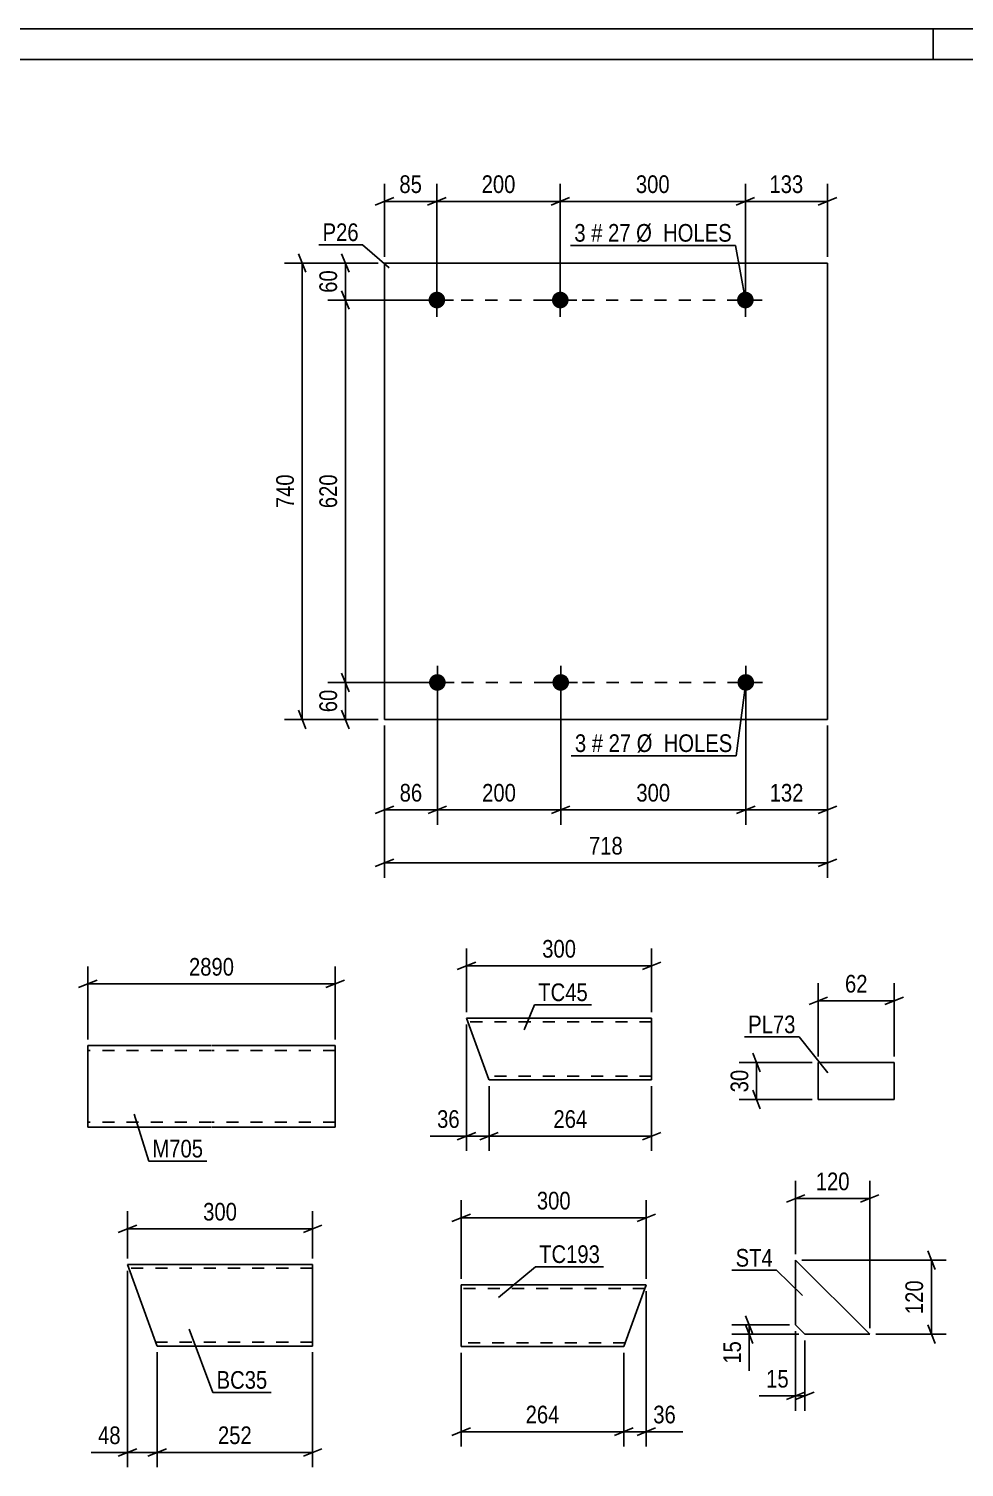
# Model space of a CAD drawing. Header units: millimetres. Extents: x 0 to 841, y 0 to 594.
# Drawn here: x 484.4 to 636, y 360.8 to 594 of the extents above; entities that cross this region are included whole.
import ezdxf

# ---------------------------------------------------------------- set-up
doc = ezdxf.new("R2010")
doc.units = ezdxf.units.MM
doc.linetypes.add('DXK_LINE_DOT2', pattern=[3.9198, 1.9599, -1.9599])
doc.styles.add('Arial Narrow', font='ARIALN.TTF', dxfattribs={"height": 0.2})

# ---------------------------------------------------------------- blocks, each defined once
blk = doc.blocks.new('Unknown-404205589-1163')
at = {"color": 5, "linetype": 'Continuous'}
for p, q in [((841, 594), (0, 594)), ((631, 589), (631, 594)), ((836, 589), (5, 589))]:
    blk.add_line(p, q, dxfattribs=at)
blk = doc.blocks.new('Part-404205589-11708 - 11707')
at = {"color": 2, "linetype": 'Continuous'}
for p, q in [((612.37, 420.39), (612.37, 426.39)), ((612.37, 426.39), (624.68, 426.39)), ((624.68, 426.39), (624.68, 420.39)), ((624.68, 420.39), (612.37, 420.39))]:
    blk.add_line(p, q, dxfattribs=at)
blk = doc.blocks.new('Part-404205589-16255 - 16254')
at = {"color": 2, "linetype": 'Continuous'}
for p, q in [((505.17, 380.53), (500.4, 393.63)), ((530.4, 393.63), (500.4, 393.63)), ((530.4, 393.63), (530.4, 393.54)), ((530.4, 393.54), (530.4, 380.43)), ((505.2, 380.43), (505.17, 380.53)), ((505.2, 380.43), (530.4, 380.43))]:
    blk.add_line(p, q, dxfattribs=at)
at = {"color": 7, "linetype": 'DXK_LINE_DOT2'}
for p, q in [((530.4, 393.03), (500.62, 393.03)), ((530.4, 393.28), (530.4, 393.63)), ((530.4, 381.03), (504.98, 381.03))]:
    blk.add_line(p, q, dxfattribs=at)
blk = doc.blocks.new('Part-404205589-11734 - 11733')
at = {"color": 2, "linetype": 'Continuous'}
for p, q in [((608.7, 394.34), (608.7, 383.84)), ((620.7, 382.34), (608.7, 394.34)), ((610.2, 382.34), (608.7, 383.84)), ((620.7, 382.34), (610.2, 382.34))]:
    blk.add_line(p, q, dxfattribs=at)
blk = doc.blocks.new('Part-404205589-16413 - 16412')
at = {"color": 2, "linetype": 'Continuous'}
for p, q in [((554.49, 389.14), (554.49, 390.34)), ((554.49, 390.34), (584.49, 390.34)), ((584.49, 390.34), (580.85, 380.34)), ((554.49, 381.54), (554.49, 389.14)), ((554.49, 380.43), (554.49, 381.54)), ((554.49, 380.34), (554.49, 380.43)), ((580.85, 380.34), (554.49, 380.34))]:
    blk.add_line(p, q, dxfattribs=at)
at = {"color": 7, "linetype": 'DXK_LINE_DOT2'}
for p, q in [((554.49, 390.34), (554.49, 390.25)), ((554.49, 390.25), (554.49, 389.99)), ((584.27, 389.74), (554.49, 389.74)), ((584.36, 389.99), (584.49, 390.34)), ((554.49, 380.69), (554.49, 381.54)), ((581.07, 380.94), (554.49, 380.94))]:
    blk.add_line(p, q, dxfattribs=at)
blk = doc.blocks.new('Part-404205589-11592 - 11591')
at = {"color": 2, "linetype": 'Continuous'}
for p, q in [((542.05, 482.02), (542.05, 556.02)), ((542.05, 556.02), (613.85, 556.02)), ((613.85, 556.02), (613.85, 482.02)), ((613.85, 482.02), (542.05, 482.02))]:
    blk.add_line(p, q, dxfattribs=at)
blk = doc.blocks.new('Bolt-404205589-11593 - 11591')
at = {"linetype": 'Continuous'}
for points in [[(550.55, 548.67, -1), (550.55, 551.37, -1)], [(570.55, 548.67, -1), (570.55, 551.37, -1)], [(600.55, 548.67, -1), (600.55, 551.37, -1)]]:
    blk.add_hatch(color=1, dxfattribs=at).paths.add_polyline_path(points)
at = {"color": 1, "linetype": 'Continuous'}
for p, q in [((550.55, 552.72), (550.55, 547.32)), ((570.55, 552.72), (570.55, 547.32)), ((600.55, 552.72), (600.55, 547.32)), ((553.25, 550.02), (547.85, 550.02)), ((573.25, 550.02), (567.85, 550.02)), ((603.25, 550.02), (597.85, 550.02))]:
    blk.add_line(p, q, dxfattribs=at)
blk = doc.blocks.new('Bolt-404205589-11594 - 11591')
at = {"linetype": 'Continuous'}
for points in [[(550.62, 486.67, -1), (550.62, 489.37, -1)], [(570.62, 486.67, -1), (570.62, 489.37, -1)], [(600.62, 486.67, -1), (600.62, 489.37, -1)]]:
    blk.add_hatch(color=1, dxfattribs=at).paths.add_polyline_path(points)
at = {"color": 1, "linetype": 'Continuous'}
for p, q in [((550.62, 490.72), (550.62, 485.32)), ((570.62, 490.72), (570.62, 485.32)), ((600.62, 490.72), (600.62, 485.32)), ((553.32, 488.02), (547.92, 488.02)), ((573.32, 488.02), (567.92, 488.02)), ((603.32, 488.02), (597.92, 488.02))]:
    blk.add_line(p, q, dxfattribs=at)
blk = doc.blocks.new('Part-404205589-11629 - 11628')
at = {"color": 2, "linetype": 'Continuous'}
for p, q in [((513.96, 429.13), (493.96, 429.13)), ((493.96, 417.53), (493.96, 429.13)), ((534.06, 429.13), (514.06, 429.13)), ((534.06, 429.13), (534.06, 415.93)), ((493.96, 417.53), (493.96, 415.93)), ((513.96, 415.93), (493.96, 415.93)), ((534.06, 415.93), (514.06, 415.93))]:
    blk.add_line(p, q, dxfattribs=at)
at = {"color": 7, "linetype": 'DXK_LINE_DOT2'}
for p, q in [((513.96, 428.33), (493.96, 428.33)), ((534.06, 428.33), (514.06, 428.33)), ((493.96, 416.05), (493.96, 417.53)), ((493.96, 416.73), (493.96, 416.79)), ((513.96, 416.73), (493.96, 416.73)), ((534.06, 416.73), (514.06, 416.73)), ((534.06, 416.73), (534.06, 416.79))]:
    blk.add_line(p, q, dxfattribs=at)
blk = doc.blocks.new('Part-404205589-16263 - 16262')
at = {"color": 2, "linetype": 'Continuous'}
for p, q in [((558.97, 423.66), (555.36, 433.57)), ((585.36, 433.57), (555.36, 433.57)), ((585.36, 433.57), (585.36, 433.47)), ((585.36, 433.47), (585.36, 423.57)), ((559, 423.57), (558.97, 423.66)), ((559, 423.57), (585.36, 423.57))]:
    blk.add_line(p, q, dxfattribs=at)
at = {"color": 7, "linetype": 'DXK_LINE_DOT2'}
for p, q in [((585.36, 432.97), (555.58, 432.97)), ((585.36, 433.21), (585.36, 433.57)), ((585.36, 424.17), (558.78, 424.17))]:
    blk.add_line(p, q, dxfattribs=at)
blk = doc.blocks.new('Line-404205589-25683 - 11591')
at = {"color": 1, "linetype": 'DXK_LINE_DOT2'}
blk.add_line((550.55, 550.02), (600.55, 550.02), dxfattribs=at)
blk = doc.blocks.new('Line-404205589-25696 - 11591')
at = {"color": 1, "linetype": 'DXK_LINE_DOT2'}
blk.add_line((550.62, 488.02), (600.62, 488.02), dxfattribs=at)
blk = doc.blocks.new('StraightDimension-404205589-12458 - 11707')
at = {"color": 7, "linetype": 'Continuous'}
for p, q in [((612.37, 427.39), (612.37, 439.24)), ((624.68, 427.39), (624.68, 439.24)), ((610.87, 435.79), (613.87, 436.99)), ((612.37, 436.39), (624.68, 436.39)), ((626.18, 436.99), (623.18, 435.79))]:
    blk.add_line(p, q, dxfattribs=at)
at = {"color": 0}
blk.add_wipeout([(620.95, 437.14), (620.95, 441.34), (616.1, 441.34), (616.1, 437.14)], dxfattribs=at)
at = {"color": 3, "style": 'Arial Narrow'}
blk.add_text('62', height=2.863, dxfattribs=at).set_placement((616.7, 437.74))
blk = doc.blocks.new('StraightDimension-404205589-12454 - 11707')
at = {"color": 7, "linetype": 'Continuous'}
for p, q in [((601.77, 427.89), (602.97, 424.89)), ((611.37, 426.39), (599.52, 426.39)), ((602.37, 420.39), (602.37, 426.39)), ((611.37, 420.39), (599.52, 420.39)), ((602.97, 418.89), (601.77, 421.89))]:
    blk.add_line(p, q, dxfattribs=at)
at = {"color": 0}
blk.add_wipeout([(601.62, 425.82), (597.42, 425.82), (597.42, 420.96), (601.62, 420.96)], dxfattribs=at)
at = {"color": 3, "style": 'Arial Narrow'}
blk.add_text('30', height=2.863, rotation=90.0002, dxfattribs=at).set_placement((601.02, 421.56))
blk = doc.blocks.new('StraightDimension-404205589-16298 - 16254')
at = {"color": 7, "linetype": 'Continuous'}
for p, q in [((505.2, 379.43), (505.2, 360.78)), ((530.4, 379.43), (530.4, 360.78)), ((506.7, 363.78), (503.7, 362.58)), ((505.2, 363.18), (530.4, 363.18)), ((528.9, 362.58), (531.9, 363.78))]:
    blk.add_line(p, q, dxfattribs=at)
at = {"color": 0}
blk.add_wipeout([(521.14, 363.93), (521.14, 368.13), (514.46, 368.13), (514.46, 363.93)], dxfattribs=at)
at = {"color": 3, "style": 'Arial Narrow'}
blk.add_text('252', height=2.863, dxfattribs=at).set_placement((515.06, 364.53))
blk = doc.blocks.new('StraightDimension-404205589-16299 - 16254')
at = {"color": 7, "linetype": 'Continuous'}
for p, q in [((500.4, 392.63), (500.4, 360.78)), ((505.2, 379.43), (505.2, 360.78)), ((498.9, 362.58), (501.9, 363.78)), ((500.4, 363.18), (505.2, 363.18)), ((506.7, 363.78), (503.7, 362.58))]:
    blk.add_line(p, q, dxfattribs=at)
at = {"color": 0}
blk.add_wipeout([(499.87, 363.93), (499.87, 368.13), (495.02, 368.13), (495.02, 363.93)], dxfattribs=at)
at = {"color": 7, "linetype": 'Continuous'}
blk.add_line((500.4, 363.18), (494.49, 363.18), dxfattribs=at)
blk.add_line((500.4, 363.18), (494.49, 363.18), dxfattribs=at)
at = {"color": 3, "style": 'Arial Narrow'}
blk.add_text('48', height=2.863, dxfattribs=at).set_placement((495.62, 364.53))
blk = doc.blocks.new('StraightDimension-404205589-16333 - 16254')
at = {"color": 7, "linetype": 'Continuous'}
for p, q in [((500.4, 394.63), (500.4, 402.27)), ((530.4, 394.63), (530.4, 402.27)), ((501.9, 400.02), (498.9, 398.82)), ((500.4, 399.42), (530.4, 399.42)), ((528.9, 398.82), (531.9, 400.02))]:
    blk.add_line(p, q, dxfattribs=at)
at = {"color": 0}
blk.add_wipeout([(518.74, 400.17), (518.74, 404.37), (512.06, 404.37), (512.06, 400.17)], dxfattribs=at)
at = {"color": 3, "style": 'Arial Narrow'}
blk.add_text('300', height=2.863, dxfattribs=at).set_placement((512.66, 400.77))
blk = doc.blocks.new('StraightDimension-404205589-12478 - 11733')
at = {"color": 7, "linetype": 'Continuous'}
for p, q in [((600.58, 385.34), (601.78, 382.34)), ((607.7, 383.84), (598.33, 383.84)), ((601.78, 380.84), (600.58, 383.84)), ((601.18, 382.34), (601.18, 383.84)), ((609.2, 382.34), (598.33, 382.34))]:
    blk.add_line(p, q, dxfattribs=at)
at = {"color": 0}
blk.add_wipeout([(600.43, 381.82), (596.23, 381.82), (596.23, 376.96), (600.43, 376.96)], dxfattribs=at)
at = {"color": 7, "linetype": 'Continuous'}
blk.add_line((601.18, 382.34), (601.18, 376.43), dxfattribs=at)
blk.add_line((601.18, 382.34), (601.18, 376.43), dxfattribs=at)
at = {"color": 3, "style": 'Arial Narrow'}
blk.add_text('15', height=2.863, rotation=90.0002, dxfattribs=at).set_placement((599.83, 377.56))
blk = doc.blocks.new('StraightDimension-404205589-12470 - 11733')
at = {"color": 7, "linetype": 'Continuous'}
for p, q in [((608.7, 382.84), (608.7, 369.94)), ((610.2, 381.34), (610.2, 369.94)), ((607.2, 371.74), (610.2, 372.94)), ((611.7, 372.94), (608.7, 371.74)), ((608.7, 372.34), (610.2, 372.34))]:
    blk.add_line(p, q, dxfattribs=at)
at = {"color": 0}
blk.add_wipeout([(608.18, 373.09), (608.18, 377.29), (603.32, 377.29), (603.32, 373.09)], dxfattribs=at)
at = {"color": 7, "linetype": 'Continuous'}
blk.add_line((608.7, 372.34), (602.79, 372.34), dxfattribs=at)
blk.add_line((608.7, 372.34), (602.79, 372.34), dxfattribs=at)
at = {"color": 3, "style": 'Arial Narrow'}
blk.add_text('15', height=2.863, dxfattribs=at).set_placement((603.92, 373.69))
blk = doc.blocks.new('StraightDimension-404205589-12482 - 11733')
at = {"color": 7, "linetype": 'Continuous'}
for p, q in [((609.7, 394.34), (633.1, 394.34)), ((630.1, 395.84), (631.3, 392.84)), ((630.7, 382.34), (630.7, 394.34)), ((631.3, 380.84), (630.1, 383.84)), ((621.7, 382.34), (633.1, 382.34))]:
    blk.add_line(p, q, dxfattribs=at)
at = {"color": 0}
blk.add_wipeout([(629.95, 391.68), (625.75, 391.68), (625.75, 385), (629.95, 385)], dxfattribs=at)
at = {"color": 3, "style": 'Arial Narrow'}
blk.add_text('120', height=2.863, rotation=90.0002, dxfattribs=at).set_placement((629.35, 385.6))
blk = doc.blocks.new('StraightDimension-404205589-12474 - 11733')
at = {"color": 7, "linetype": 'Continuous'}
for p, q in [((608.7, 395.34), (608.7, 407.19)), ((620.7, 383.34), (620.7, 407.19)), ((607.2, 403.74), (610.2, 404.94)), ((608.7, 404.34), (620.7, 404.34)), ((622.2, 404.94), (619.2, 403.74))]:
    blk.add_line(p, q, dxfattribs=at)
at = {"color": 0}
blk.add_wipeout([(618.04, 405.09), (618.04, 409.29), (611.36, 409.29), (611.36, 405.09)], dxfattribs=at)
at = {"color": 3, "style": 'Arial Narrow'}
blk.add_text('120', height=2.863, dxfattribs=at).set_placement((611.96, 405.69))
blk = doc.blocks.new('StraightDimension-404205589-16430 - 16412')
at = {"color": 7, "linetype": 'Continuous'}
for p, q in [((584.49, 389.34), (584.49, 364.14)), ((580.85, 379.34), (580.85, 364.14)), ((579.35, 365.94), (582.35, 367.14)), ((580.85, 366.54), (584.49, 366.54)), ((585.99, 367.14), (582.99, 365.94))]:
    blk.add_line(p, q, dxfattribs=at)
at = {"color": 0}
blk.add_wipeout([(589.87, 367.29), (589.87, 371.49), (585.02, 371.49), (585.02, 367.29)], dxfattribs=at)
at = {"color": 7, "linetype": 'Continuous'}
blk.add_line((584.49, 366.54), (590.4, 366.54), dxfattribs=at)
blk.add_line((584.49, 366.54), (590.4, 366.54), dxfattribs=at)
at = {"color": 3, "style": 'Arial Narrow'}
blk.add_text('36', height=2.863, dxfattribs=at).set_placement((585.62, 367.89))
blk = doc.blocks.new('StraightDimension-404205589-16419 - 16412')
at = {"color": 7, "linetype": 'Continuous'}
for p, q in [((554.49, 391.34), (554.49, 404.07)), ((584.49, 391.34), (584.49, 404.07)), ((555.99, 401.82), (552.99, 400.62)), ((554.49, 401.22), (584.49, 401.22)), ((582.99, 400.62), (585.99, 401.82))]:
    blk.add_line(p, q, dxfattribs=at)
at = {"color": 0}
blk.add_wipeout([(572.83, 401.97), (572.83, 406.17), (566.15, 406.17), (566.15, 401.97)], dxfattribs=at)
at = {"color": 3, "style": 'Arial Narrow'}
blk.add_text('300', height=2.863, dxfattribs=at).set_placement((566.75, 402.57))
blk = doc.blocks.new('StraightDimension-404205589-16431 - 16412')
at = {"color": 7, "linetype": 'Continuous'}
for p, q in [((554.49, 379.34), (554.49, 364.14)), ((580.85, 379.34), (580.85, 364.14)), ((555.99, 367.14), (552.99, 365.94)), ((554.49, 366.54), (580.85, 366.54)), ((579.35, 365.94), (582.35, 367.14))]:
    blk.add_line(p, q, dxfattribs=at)
at = {"color": 0}
blk.add_wipeout([(571.01, 367.29), (571.01, 371.49), (564.33, 371.49), (564.33, 367.29)], dxfattribs=at)
at = {"color": 3, "style": 'Arial Narrow'}
blk.add_text('264', height=2.863, dxfattribs=at).set_placement((564.93, 367.89))
blk = doc.blocks.new('StraightDimension-404205589-12138 - 11591')
at = {"color": 7, "linetype": 'Continuous'}
for p, q in [((600.55, 551.02), (600.55, 568.87)), ((613.85, 557.02), (613.85, 568.87)), ((602.05, 566.62), (599.05, 565.42)), ((600.55, 566.02), (613.85, 566.02)), ((612.35, 565.42), (615.35, 566.62))]:
    blk.add_line(p, q, dxfattribs=at)
at = {"color": 0}
blk.add_wipeout([(610.54, 566.77), (610.54, 570.97), (603.85, 570.97), (603.85, 566.77)], dxfattribs=at)
at = {"color": 3, "style": 'Arial Narrow'}
blk.add_text('133', height=2.863, dxfattribs=at).set_placement((604.45, 567.37))
blk = doc.blocks.new('StraightDimension-404205589-18022 - 11591')
at = {"color": 7, "linetype": 'Continuous'}
for p, q in [((570.62, 487.02), (570.62, 464.95)), ((600.62, 487.02), (600.62, 464.95)), ((572.12, 467.95), (569.12, 466.75)), ((570.62, 467.35), (600.62, 467.35)), ((599.12, 466.75), (602.12, 467.95))]:
    blk.add_line(p, q, dxfattribs=at)
at = {"color": 0}
blk.add_wipeout([(588.96, 468.1), (588.96, 472.3), (582.28, 472.3), (582.28, 468.1)], dxfattribs=at)
at = {"color": 3, "style": 'Arial Narrow'}
blk.add_text('300', height=2.863, dxfattribs=at).set_placement((582.88, 468.7))
blk = doc.blocks.new('StraightDimension-404205589-12122 - 11591')
at = {"color": 7, "linetype": 'Continuous'}
for p, q in [((535.11, 557.52), (536.31, 554.52)), ((541.05, 556.02), (532.86, 556.02)), ((535.71, 550.02), (535.71, 556.02)), ((536.31, 548.52), (535.11, 551.52)), ((549.55, 550.02), (532.86, 550.02))]:
    blk.add_line(p, q, dxfattribs=at)
at = {"color": 0}
blk.add_wipeout([(534.96, 555.44), (530.76, 555.44), (530.76, 550.59), (534.96, 550.59)], dxfattribs=at)
at = {"color": 3, "style": 'Arial Narrow'}
blk.add_text('60', height=2.863, rotation=90.0002, dxfattribs=at).set_placement((534.36, 551.19))
blk = doc.blocks.new('StraightDimension-404205589-18020 - 11591')
at = {"color": 7, "linetype": 'Continuous'}
for p, q in [((550.62, 487.02), (550.62, 464.95)), ((570.62, 487.02), (570.62, 464.95)), ((552.12, 467.95), (549.12, 466.75)), ((550.62, 467.35), (570.62, 467.35)), ((569.12, 466.75), (572.12, 467.95))]:
    blk.add_line(p, q, dxfattribs=at)
at = {"color": 0}
blk.add_wipeout([(563.96, 468.1), (563.96, 472.3), (557.28, 472.3), (557.28, 468.1)], dxfattribs=at)
at = {"color": 3, "style": 'Arial Narrow'}
blk.add_text('200', height=2.863, dxfattribs=at).set_placement((557.88, 468.7))
blk = doc.blocks.new('StraightDimension-404205589-12123 - 11591')
at = {"color": 7, "linetype": 'Continuous'}
for p, q in [((536.31, 548.52), (535.11, 551.52)), ((549.55, 550.02), (532.86, 550.02)), ((535.71, 488.02), (535.71, 550.02)), ((549.62, 488.02), (532.86, 488.02)), ((535.11, 489.52), (536.31, 486.52))]:
    blk.add_line(p, q, dxfattribs=at)
at = {"color": 0}
blk.add_wipeout([(534.96, 522.36), (530.76, 522.36), (530.76, 515.67), (534.96, 515.67)], dxfattribs=at)
at = {"color": 3, "style": 'Arial Narrow'}
blk.add_text('620', height=2.863, rotation=90.0002, dxfattribs=at).set_placement((534.36, 516.27))
blk = doc.blocks.new('StraightDimension-404205589-12124 - 11591')
at = {"color": 7, "linetype": 'Continuous'}
for p, q in [((549.62, 488.02), (532.86, 488.02)), ((535.11, 489.52), (536.31, 486.52)), ((535.71, 482.02), (535.71, 488.02)), ((536.31, 480.52), (535.11, 483.52)), ((541.05, 482.02), (532.86, 482.02))]:
    blk.add_line(p, q, dxfattribs=at)
at = {"color": 0}
blk.add_wipeout([(534.96, 487.44), (530.76, 487.44), (530.76, 482.59), (534.96, 482.59)], dxfattribs=at)
at = {"color": 3, "style": 'Arial Narrow'}
blk.add_text('60', height=2.863, rotation=90.0002, dxfattribs=at).set_placement((534.36, 483.19))
blk = doc.blocks.new('StraightDimension-404205589-12134 - 11591')
at = {"color": 7, "linetype": 'Continuous'}
for p, q in [((529.31, 554.52), (528.11, 557.52)), ((541.05, 556.02), (525.86, 556.02)), ((528.71, 482.02), (528.71, 556.02)), ((528.11, 483.52), (529.31, 480.52)), ((541.05, 482.02), (525.86, 482.02))]:
    blk.add_line(p, q, dxfattribs=at)
at = {"color": 0}
blk.add_wipeout([(527.96, 522.36), (523.76, 522.36), (523.76, 515.67), (527.96, 515.67)], dxfattribs=at)
at = {"color": 3, "style": 'Arial Narrow'}
blk.add_text('740', height=2.863, rotation=90.0002, dxfattribs=at).set_placement((527.36, 516.27))
blk = doc.blocks.new('StraightDimension-404205589-12141 - 11591')
at = {"color": 7, "linetype": 'Continuous'}
for p, q in [((542.05, 557.02), (542.05, 568.87)), ((550.55, 551.02), (550.55, 568.87)), ((540.55, 565.42), (543.55, 566.62)), ((542.05, 566.02), (550.55, 566.02)), ((552.05, 566.62), (549.05, 565.42))]:
    blk.add_line(p, q, dxfattribs=at)
at = {"color": 0}
blk.add_wipeout([(548.73, 566.77), (548.73, 570.97), (543.87, 570.97), (543.87, 566.77)], dxfattribs=at)
at = {"color": 3, "style": 'Arial Narrow'}
blk.add_text('85', height=2.863, dxfattribs=at).set_placement((544.47, 567.37))
blk = doc.blocks.new('StraightDimension-404205589-12154 - 11591')
at = {"color": 7, "linetype": 'Continuous'}
for p, q in [((600.62, 487.02), (600.62, 464.95)), ((613.85, 481.02), (613.85, 464.95)), ((602.12, 467.95), (599.12, 466.75)), ((600.62, 467.35), (613.85, 467.35)), ((612.35, 466.75), (615.35, 467.95))]:
    blk.add_line(p, q, dxfattribs=at)
at = {"color": 0}
blk.add_wipeout([(610.58, 468.1), (610.58, 472.3), (603.89, 472.3), (603.89, 468.1)], dxfattribs=at)
at = {"color": 3, "style": 'Arial Narrow'}
blk.add_text('132', height=2.863, dxfattribs=at).set_placement((604.49, 468.7))
blk = doc.blocks.new('StraightDimension-404205589-12157 - 11591')
at = {"color": 7, "linetype": 'Continuous'}
for p, q in [((550.62, 487.02), (550.62, 464.95)), ((542.05, 481.02), (542.05, 464.95)), ((540.55, 466.75), (543.55, 467.95)), ((542.05, 467.35), (550.62, 467.35)), ((552.12, 467.95), (549.12, 466.75))]:
    blk.add_line(p, q, dxfattribs=at)
at = {"color": 0}
blk.add_wipeout([(548.76, 468.1), (548.76, 472.3), (543.91, 472.3), (543.91, 468.1)], dxfattribs=at)
at = {"color": 3, "style": 'Arial Narrow'}
blk.add_text('86', height=2.863, dxfattribs=at).set_placement((544.51, 468.7))
blk = doc.blocks.new('StraightDimension-404205589-12170 - 11591')
at = {"color": 7, "linetype": 'Continuous'}
for p, q in [((542.05, 481.02), (542.05, 456.36)), ((613.85, 481.02), (613.85, 456.36)), ((543.55, 459.36), (540.55, 458.16)), ((542.05, 458.76), (613.85, 458.76)), ((612.35, 458.16), (615.35, 459.36))]:
    blk.add_line(p, q, dxfattribs=at)
at = {"color": 0}
blk.add_wipeout([(581.29, 459.51), (581.29, 463.71), (574.6, 463.71), (574.6, 459.51)], dxfattribs=at)
at = {"color": 3, "style": 'Arial Narrow'}
blk.add_text('718', height=2.863, dxfattribs=at).set_placement((575.2, 460.11))
blk = doc.blocks.new('StraightDimension-404205589-18016 - 11591')
at = {"color": 7, "linetype": 'Continuous'}
for p, q in [((550.55, 551.02), (550.55, 568.87)), ((570.55, 551.02), (570.55, 568.87)), ((552.05, 566.62), (549.05, 565.42)), ((550.55, 566.02), (570.55, 566.02)), ((569.05, 565.42), (572.05, 566.62))]:
    blk.add_line(p, q, dxfattribs=at)
at = {"color": 0}
blk.add_wipeout([(563.89, 566.77), (563.89, 570.97), (557.2, 570.97), (557.2, 566.77)], dxfattribs=at)
at = {"color": 3, "style": 'Arial Narrow'}
blk.add_text('200', height=2.863, dxfattribs=at).set_placement((557.8, 567.37))
blk = doc.blocks.new('StraightDimension-404205589-18018 - 11591')
at = {"color": 7, "linetype": 'Continuous'}
for p, q in [((570.55, 551.02), (570.55, 568.87)), ((600.55, 551.02), (600.55, 568.87)), ((572.05, 566.62), (569.05, 565.42)), ((570.55, 566.02), (600.55, 566.02)), ((599.05, 565.42), (602.05, 566.62))]:
    blk.add_line(p, q, dxfattribs=at)
at = {"color": 0}
blk.add_wipeout([(588.89, 566.77), (588.89, 570.97), (582.2, 570.97), (582.2, 566.77)], dxfattribs=at)
at = {"color": 3, "style": 'Arial Narrow'}
blk.add_text('300', height=2.863, dxfattribs=at).set_placement((582.8, 567.37))
blk = doc.blocks.new('StraightDimension-404205589-12250 - 11628')
at = {"color": 7, "linetype": 'Continuous'}
for p, q in [((493.96, 430.13), (493.96, 441.98)), ((534.06, 430.13), (534.06, 441.98)), ((495.46, 439.73), (492.46, 438.53)), ((493.96, 439.13), (534.06, 439.13)), ((532.56, 438.53), (535.56, 439.73))]:
    blk.add_line(p, q, dxfattribs=at)
at = {"color": 0}
blk.add_wipeout([(518.27, 439.88), (518.27, 444.08), (509.76, 444.08), (509.76, 439.88)], dxfattribs=at)
at = {"color": 3, "style": 'Arial Narrow'}
blk.add_text('2890', height=2.863, dxfattribs=at).set_placement((510.36, 440.48))
blk = doc.blocks.new('StraightDimension-404205589-16594 - 16262')
at = {"color": 7, "linetype": 'Continuous'}
for p, q in [((555.36, 434.57), (555.36, 444.9)), ((585.36, 434.57), (585.36, 444.9)), ((556.86, 442.65), (553.86, 441.45)), ((555.36, 442.05), (585.36, 442.05)), ((583.86, 441.45), (586.86, 442.65))]:
    blk.add_line(p, q, dxfattribs=at)
at = {"color": 0}
blk.add_wipeout([(573.7, 442.8), (573.7, 447), (567.02, 447), (567.02, 442.8)], dxfattribs=at)
at = {"color": 3, "style": 'Arial Narrow'}
blk.add_text('300', height=2.863, dxfattribs=at).set_placement((567.62, 443.4))
blk = doc.blocks.new('StraightDimension-404205589-16560 - 16262')
at = {"color": 7, "linetype": 'Continuous'}
for p, q in [((555.36, 432.57), (555.36, 412.05)), ((559, 422.57), (559, 412.05)), ((553.86, 413.85), (556.86, 415.05)), ((555.36, 414.45), (559, 414.45)), ((560.5, 415.05), (557.5, 413.85))]:
    blk.add_line(p, q, dxfattribs=at)
at = {"color": 0}
blk.add_wipeout([(554.83, 415.2), (554.83, 419.4), (549.98, 419.4), (549.98, 415.2)], dxfattribs=at)
at = {"color": 7, "linetype": 'Continuous'}
blk.add_line((555.36, 414.45), (549.45, 414.45), dxfattribs=at)
blk.add_line((555.36, 414.45), (549.45, 414.45), dxfattribs=at)
at = {"color": 3, "style": 'Arial Narrow'}
blk.add_text('36', height=2.863, dxfattribs=at).set_placement((550.58, 415.8))
blk = doc.blocks.new('StraightDimension-404205589-16559 - 16262')
at = {"color": 7, "linetype": 'Continuous'}
for p, q in [((559, 422.57), (559, 412.05)), ((585.36, 422.57), (585.36, 412.05)), ((560.5, 415.05), (557.5, 413.85)), ((559, 414.45), (585.36, 414.45)), ((583.86, 413.85), (586.86, 415.05))]:
    blk.add_line(p, q, dxfattribs=at)
at = {"color": 0}
blk.add_wipeout([(575.52, 415.2), (575.52, 419.4), (568.84, 419.4), (568.84, 415.2)], dxfattribs=at)
at = {"color": 3, "style": 'Arial Narrow'}
blk.add_text('264', height=2.863, dxfattribs=at).set_placement((569.44, 415.8))
blk = doc.blocks.new('Mark-404205589-12571 - 11707')
at = {"color": 0}
blk.add_wipeout([(608.68, 431.15), (608.68, 434.15), (601, 434.15), (601, 431.15)], dxfattribs=at)
blk.add_wipeout([(608.68, 431.15), (608.68, 434.15), (601, 434.15), (601, 431.15)], dxfattribs=at)
at = {"color": 30, "linetype": 'Continuous'}
for p in [(600.4, 430.55), (613.91, 424.74)]:
    blk.add_line(p, (609.28, 430.55), dxfattribs=at)
at = {"color": 3, "style": 'Arial Narrow'}
blk.add_text('PL73', height=2.863, dxfattribs=at).set_placement((601, 431.15))
blk = doc.blocks.new('Mark-404205589-16282 - 16254')
at = {"color": 0}
blk.add_wipeout([(523.06, 373.5), (523.06, 376.5), (514.84, 376.5), (514.84, 373.5)], dxfattribs=at)
blk.add_wipeout([(523.06, 373.5), (523.06, 376.5), (514.84, 376.5), (514.84, 373.5)], dxfattribs=at)
at = {"color": 30, "linetype": 'Continuous'}
for p, q in [((510.39, 383.18), (514.24, 372.9)), ((514.24, 372.9), (523.66, 372.9))]:
    blk.add_line(p, q, dxfattribs=at)
at = {"color": 3, "style": 'Arial Narrow'}
blk.add_text('BC35', height=2.863, dxfattribs=at).set_placement((514.84, 373.5))
blk = doc.blocks.new('Mark-404205589-12580 - 11733')
at = {"color": 0}
blk.add_wipeout([(605, 393.3), (605, 396.3), (598.97, 396.3), (598.97, 393.3)], dxfattribs=at)
blk.add_wipeout([(605, 393.3), (605, 396.3), (598.97, 396.3), (598.97, 393.3)], dxfattribs=at)
at = {"color": 30, "linetype": 'Continuous'}
for p in [(598.37, 392.7), (609.81, 388.62)]:
    blk.add_line(p, (605.6, 392.7), dxfattribs=at)
at = {"color": 3, "style": 'Arial Narrow'}
blk.add_text('ST4', height=2.863, dxfattribs=at).set_placement((598.97, 393.3))
blk = doc.blocks.new('Mark-404205589-16465 - 16412')
at = {"color": 0}
blk.add_wipeout([(576.98, 393.89), (576.98, 396.89), (567.12, 396.89), (567.12, 393.89)], dxfattribs=at)
blk.add_wipeout([(576.98, 393.89), (576.98, 396.89), (567.12, 396.89), (567.12, 393.89)], dxfattribs=at)
at = {"color": 30, "linetype": 'Continuous'}
for p, q in [((560.52, 388.31), (566.52, 393.29)), ((566.52, 393.29), (577.58, 393.29))]:
    blk.add_line(p, q, dxfattribs=at)
at = {"color": 3, "style": 'Arial Narrow'}
blk.add_text('TC193', height=2.863, dxfattribs=at).set_placement((567.12, 393.89))
blk = doc.blocks.new('Mark-404205589-12531 - 11591')
at = {"color": 0}
blk.add_wipeout([(574.66, 559.48), (574.66, 562.48), (572.83, 562.48), (572.83, 559.48)], dxfattribs=at)
blk.add_wipeout([(574.66, 559.48), (574.66, 562.48), (572.83, 562.48), (572.83, 559.48)], dxfattribs=at)
blk.add_wipeout([(577.39, 559.48), (577.39, 562.48), (575.56, 562.48), (575.56, 559.48)], dxfattribs=at)
blk.add_wipeout([(577.39, 559.48), (577.39, 562.48), (575.56, 562.48), (575.56, 559.48)], dxfattribs=at)
at = {"color": 3, "style": 'Arial Narrow'}
blk.add_text('3', height=2.86, dxfattribs=at).set_placement((572.83, 559.48))
at = {"color": 0}
blk.add_wipeout([(581.94, 559.48), (581.94, 562.48), (578.29, 562.48), (578.29, 559.48)], dxfattribs=at)
blk.add_wipeout([(581.94, 559.48), (581.94, 562.48), (578.29, 562.48), (578.29, 559.48)], dxfattribs=at)
at = {"color": 3, "style": 'Arial Narrow'}
blk.add_text('#', height=2.86, dxfattribs=at).set_placement((575.56, 559.48))
at = {"color": 0}
blk.add_wipeout([(598.37, 559.48), (598.37, 562.48), (582.84, 562.48), (582.84, 559.48)], dxfattribs=at)
blk.add_wipeout([(598.37, 559.48), (598.37, 562.48), (582.84, 562.48), (582.84, 559.48)], dxfattribs=at)
at = {"color": 7, "linetype": 'Continuous'}
for p in [(572.23, 558.88), (600.55, 550.02)]:
    blk.add_line(p, (598.97, 558.88), dxfattribs=at)
at = {"color": 3, "style": 'Arial Narrow'}
for s, p in [('27', (578.29, 559.48)), ('Ø  HOLES', (582.84, 559.48))]:
    blk.add_text(s, height=2.863, dxfattribs=at).set_placement(p)
blk = doc.blocks.new('Mark-404205589-12528 - 11591')
at = {"color": 0}
blk.add_wipeout([(537.87, 559.58), (537.87, 562.58), (532.02, 562.58), (532.02, 559.58)], dxfattribs=at)
blk.add_wipeout([(537.87, 559.58), (537.87, 562.58), (532.02, 562.58), (532.02, 559.58)], dxfattribs=at)
at = {"color": 30, "linetype": 'Continuous'}
for p in [(531.42, 558.98), (542.83, 555.22)]:
    blk.add_line(p, (538.47, 558.98), dxfattribs=at)
at = {"color": 3, "style": 'Arial Narrow'}
blk.add_text('P26', height=2.863, dxfattribs=at).set_placement((532.02, 559.58))
blk = doc.blocks.new('Mark-404205589-12532 - 11591')
at = {"color": 0}
blk.add_wipeout([(574.75, 476.74), (574.75, 479.74), (572.92, 479.74), (572.92, 476.74)], dxfattribs=at)
blk.add_wipeout([(574.75, 476.74), (574.75, 479.74), (572.92, 479.74), (572.92, 476.74)], dxfattribs=at)
blk.add_wipeout([(577.48, 476.74), (577.48, 479.74), (575.65, 479.74), (575.65, 476.74)], dxfattribs=at)
blk.add_wipeout([(577.48, 476.74), (577.48, 479.74), (575.65, 479.74), (575.65, 476.74)], dxfattribs=at)
at = {"color": 3, "style": 'Arial Narrow'}
blk.add_text('3', height=2.86, dxfattribs=at).set_placement((572.92, 476.74))
at = {"color": 0}
blk.add_wipeout([(582.03, 476.74), (582.03, 479.74), (578.38, 479.74), (578.38, 476.74)], dxfattribs=at)
blk.add_wipeout([(582.03, 476.74), (582.03, 479.74), (578.38, 479.74), (578.38, 476.74)], dxfattribs=at)
at = {"color": 3, "style": 'Arial Narrow'}
blk.add_text('#', height=2.86, dxfattribs=at).set_placement((575.65, 476.74))
at = {"color": 0}
blk.add_wipeout([(598.46, 476.74), (598.46, 479.74), (582.93, 479.74), (582.93, 476.74)], dxfattribs=at)
blk.add_wipeout([(598.46, 476.74), (598.46, 479.74), (582.93, 479.74), (582.93, 476.74)], dxfattribs=at)
at = {"color": 7, "linetype": 'Continuous'}
for p in [(600.62, 488.02), (572.32, 476.14)]:
    blk.add_line(p, (599.06, 476.14), dxfattribs=at)
at = {"color": 3, "style": 'Arial Narrow'}
for s, p in [('27', (578.38, 476.74)), ('Ø  HOLES', (582.93, 476.74))]:
    blk.add_text(s, height=2.863, dxfattribs=at).set_placement(p)
blk = doc.blocks.new('Mark-404205589-12541 - 11628')
at = {"color": 0}
blk.add_wipeout([(512.65, 411), (512.65, 414), (504.43, 414), (504.43, 411)], dxfattribs=at)
blk.add_wipeout([(512.65, 411), (512.65, 414), (504.43, 414), (504.43, 411)], dxfattribs=at)
at = {"color": 30, "linetype": 'Continuous'}
for p, q in [((501.49, 418.04), (503.83, 410.4)), ((503.83, 410.4), (513.25, 410.4))]:
    blk.add_line(p, q, dxfattribs=at)
at = {"color": 3, "style": 'Arial Narrow'}
blk.add_text('M705', height=2.863, dxfattribs=at).set_placement((504.43, 411))
blk = doc.blocks.new('Mark-404205589-16285 - 16262')
at = {"color": 0}
blk.add_wipeout([(575.01, 436.35), (575.01, 439.35), (566.98, 439.35), (566.98, 436.35)], dxfattribs=at)
blk.add_wipeout([(575.01, 436.35), (575.01, 439.35), (566.98, 439.35), (566.98, 436.35)], dxfattribs=at)
at = {"color": 30, "linetype": 'Continuous'}
for p, q in [((564.69, 431.68), (566.38, 435.75)), ((566.38, 435.75), (575.61, 435.75))]:
    blk.add_line(p, q, dxfattribs=at)
at = {"color": 3, "style": 'Arial Narrow'}
blk.add_text('TC45', height=2.863, dxfattribs=at).set_placement((566.98, 436.35))

msp = doc.modelspace()

# ---------------------------------------------------------------- block references
for name in ['Unknown-404205589-1163', 'Part-404205589-11592 - 11591', 'Bolt-404205589-11593 - 11591', 'Line-404205589-25683 - 11591', 'Bolt-404205589-11594 - 11591', 'Line-404205589-25696 - 11591', 'Part-404205589-16263 - 16262', 'Part-404205589-11629 - 11628', 'Part-404205589-11708 - 11707', 'Part-404205589-11734 - 11733', 'Part-404205589-16255 - 16254', 'Part-404205589-16413 - 16412']:
    msp.add_blockref(name, (0, 0))

# ---------------------------------------------------------------- next in the draw order: block references
for name in ['StraightDimension-404205589-12138 - 11591', 'StraightDimension-404205589-12122 - 11591', 'StraightDimension-404205589-18022 - 11591', 'StraightDimension-404205589-16594 - 16262', 'StraightDimension-404205589-12250 - 11628', 'StraightDimension-404205589-12458 - 11707', 'StraightDimension-404205589-16560 - 16262', 'Mark-404205589-12541 - 11628', 'StraightDimension-404205589-16419 - 16412', 'StraightDimension-404205589-16333 - 16254', 'StraightDimension-404205589-16430 - 16412', 'StraightDimension-404205589-12478 - 11733', 'StraightDimension-404205589-16298 - 16254']:
    msp.add_blockref(name, (0, 0))

# ---------------------------------------------------------------- next in the draw order: block references
for name in ['StraightDimension-404205589-18020 - 11591', 'StraightDimension-404205589-12154 - 11591', 'Mark-404205589-16285 - 16262', 'StraightDimension-404205589-12454 - 11707', 'StraightDimension-404205589-16559 - 16262', 'Mark-404205589-16465 - 16412', 'StraightDimension-404205589-16299 - 16254', 'Mark-404205589-16282 - 16254', 'StraightDimension-404205589-12470 - 11733', 'StraightDimension-404205589-16431 - 16412']:
    msp.add_blockref(name, (0, 0))

# ---------------------------------------------------------------- next in the draw order: block references
for name in ['StraightDimension-404205589-12123 - 11591', 'Mark-404205589-12571 - 11707', 'StraightDimension-404205589-12482 - 11733']:
    msp.add_blockref(name, (0, 0))

# ---------------------------------------------------------------- next in the draw order: block references
for name in ['StraightDimension-404205589-12124 - 11591', 'StraightDimension-404205589-12474 - 11733']:
    msp.add_blockref(name, (0, 0))

# ---------------------------------------------------------------- next in the draw order: block references
for name in ['StraightDimension-404205589-12134 - 11591', 'Mark-404205589-12580 - 11733']:
    msp.add_blockref(name, (0, 0))

# ---------------------------------------------------------------- next in the draw order: block references
for name in ['StraightDimension-404205589-12141 - 11591', 'StraightDimension-404205589-12157 - 11591']:
    msp.add_blockref(name, (0, 0))

# ---------------------------------------------------------------- next in the draw order: block references
for name in ['StraightDimension-404205589-18016 - 11591', 'Mark-404205589-12528 - 11591', 'StraightDimension-404205589-12170 - 11591']:
    msp.add_blockref(name, (0, 0))

# ---------------------------------------------------------------- next in the draw order: block references
for name in ['StraightDimension-404205589-18018 - 11591', 'Mark-404205589-12532 - 11591']:
    msp.add_blockref(name, (0, 0))

# ---------------------------------------------------------------- next in the draw order: block references
msp.add_blockref('Mark-404205589-12531 - 11591', (0, 0))

doc.saveas('drawing.dxf')
